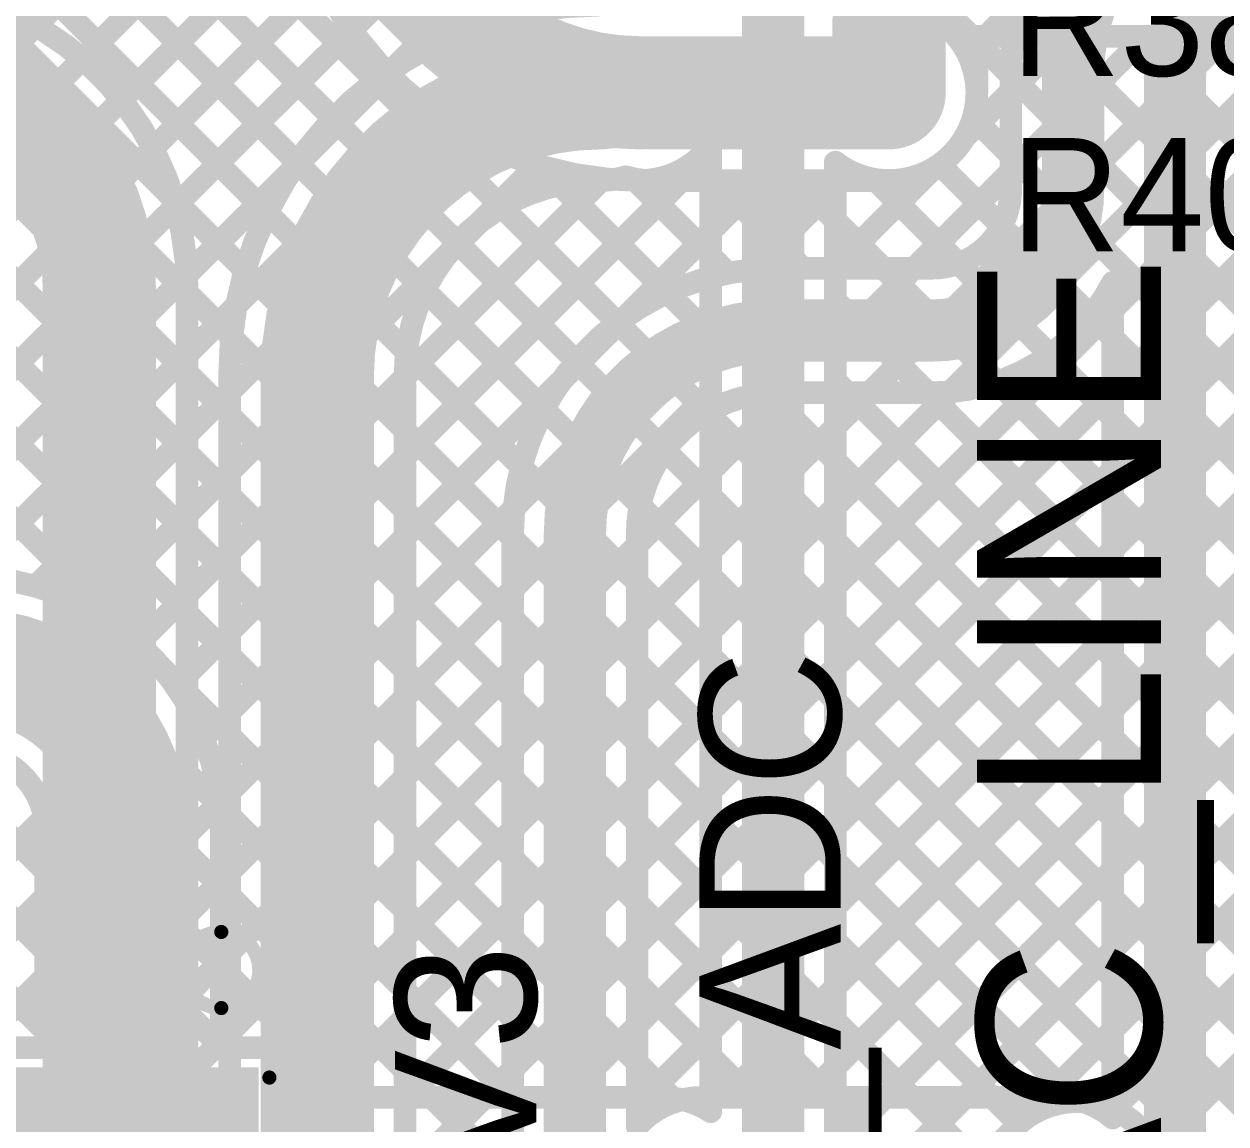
# Model space of a CAD drawing. Header units: millimetres. Extents: x 3.06 to 5.82, y 1.29 to 3.84.
# Drawn here: x 3.7074 to 4.132, y 2.4466 to 2.8353 of the extents above; entities that cross this region are included whole.
import ezdxf

# ---------------------------------------------------------------- set-up
doc = ezdxf.new("R2010")
doc.units = ezdxf.units.MM
doc.header["$MEASUREMENT"] = 0
for name, color, linetype in [('BottomLayer', 5, 'Continuous'), ('BottomSolder', 6, 'Continuous'), ('MultiLayer', 9, 'Continuous'), ('TopLayer', 1, 'Continuous'), ('TopOverlay', 2, 'Continuous'), ('TopPaste', 8, 'Continuous'), ('TopSolder', 216, 'Continuous'), ('ViaHoleLayer', 16, 'Continuous')]:
    doc.layers.add(name, color=color, linetype=linetype)

# ---------------------------------------------------------------- blocks, each defined once
blk = doc.blocks.new('SMD_H______1')
at = {"layer": 'TopLayer'}
blk.add_solid([(0.33541, -0.04921), (0.44959, -0.04921), (0.33541, 0.04921), (0.44959, 0.04921)], dxfattribs=at)
at = {"layer": 'TopOverlay'}
for points, const_width in [([(0.50145, -0.04, 1), (0.47455, -0.04, 1)], 0.005), ([(0.4733, -0.04, 1), (0.4758, -0.04, 1)], 0.0025), ([(0.5002, -0.04, 1), (0.5027, -0.04, 1)], 0.0025), ([(0.44875, -0.057, 1), (0.45125, -0.057, 1)], 0.0025)]:
    blk.add_lwpolyline(points, format="xyb", close=True, dxfattribs=dict(at, const_width=const_width))
at = {"layer": 'TopOverlay', "const_width": 0.005}
blk.add_lwpolyline([(0.329, -0.057), (0.45, -0.057)], dxfattribs=at)
at = {"layer": 'TopPaste'}
blk.add_solid([(0.33541, -0.04921), (0.44959, -0.04921), (0.33541, 0.04921), (0.44959, 0.04921)], dxfattribs=at)
at = {"layer": 'TopSolder'}
blk.add_solid([(0.33141, -0.05321), (0.45359, -0.05321), (0.33141, 0.05321), (0.45359, 0.05321)], dxfattribs=at)

msp = doc.modelspace()

# ---------------------------------------------------------------- linework, layer by layer
at = {"layer": 'BottomLayer'}
for points, const_width in [([(3.14309, 3.532), (3.8488, 2.82629)], 0.008), ([(3.17137, 3.532), (3.86847, 2.8349)], 0.008), ([(3.34108, 3.532), (4.056, 2.81708)], 0.008), ([(3.133, 3.51381), (3.83161, 2.8152)], 0.008), ([(3.133, 3.48552), (3.81665, 2.80188)], 0.008), ([(3.133, 3.45724), (3.80386, 2.78638)], 0.008), ([(3.133, 3.42895), (3.79335, 2.76861)], 0.008), ([(3.74189, 2.80851), (4.21973, 3.28635)], 0.008), ([(4.02673, 2.83879), (4.473, 3.28506)], 0.008), ([(3.71152, 2.83471), (4.15881, 3.282)], 0.008), ([(3.72805, 2.82296), (4.1871, 3.282)], 0.008), ([(3.753, 2.79134), (4.23887, 3.27721)], 0.008), ([(3.76101, 2.77106), (4.2525, 3.26255)], 0.008), ([(3.83802, 2.81979), (4.26854, 3.2503)], 0.008), ([(4.04085, 2.82462), (4.0595, 2.84328)], 0.008), ([(3.929, 2.811), (4.013, 2.811)], 0.04), ([(4.078, 2.777), (4.078, 2.818)], 0.022), ([(4.114, 1.5199), (4.114, 2.817)], 0.022), ([(3.905, 2.811), (3.911, 2.811)], 0.022), ([(3.911, 2.811), (3.929, 2.811)], 0.022), ([(4.056, 2.777), (4.056, 2.818)], 0.008), ([(4.03962, 2.79511), (4.056, 2.81149)], 0.008), ([(4.0427, 2.8021), (4.056, 2.7888)], 0.008), ([(4.03085, 2.78566), (4.0527, 2.76381)], 0.008), ([(3.7649, 2.74667), (3.80221, 2.78398)], 0.008), ([(3.99351, 2.749), (4.02889, 2.78438)], 0.008), ([(4.02179, 2.749), (4.056, 2.78321)], 0.008), ([(3.842, 2.71063), (3.91137, 2.78)], 0.008), ([(3.842, 2.68235), (3.93965, 2.78)], 0.008), ([(3.89661, 2.77848), (3.9347, 2.74039)], 0.008), ([(3.91959, 2.73165), (3.96794, 2.78)], 0.008), ([(3.92273, 2.78064), (3.9561, 2.74728)], 0.008), ([(3.929, 2.78), (4.013, 2.78)], 0.008), ([(3.95166, 2.78), (3.98266, 2.749)], 0.008), ([(3.96477, 2.74855), (3.99622, 2.78)], 0.008), ([(3.97994, 2.78), (4.01094, 2.749)], 0.008), ([(4.00823, 2.78), (4.03755, 2.75068)], 0.008), ([(3.76035, 2.77332), (3.78541, 2.74826)], 0.008), ([(3.87622, 2.77059), (3.91703, 2.72977)], 0.008), ([(3.85685, 2.75376), (3.86824, 2.76515)], 0.008), ([(3.734, 2.294), (3.734, 2.74215)], 0.04), ([(3.8605, 2.75802), (3.9025, 2.71602)], 0.008), ([(3.974, 2.749), (4.028, 2.749)], 0.008), ([(4.092, 2.44869), (4.092, 2.74402)], 0.008), ([(3.765, 2.294), (3.765, 2.74215)], 0.008), ([(3.765, 2.74038), (3.78072, 2.72467)], 0.008), ([(3.84899, 2.74125), (3.89104, 2.6992)], 0.008), ([(3.765, 2.71848), (3.78238, 2.73586)], 0.008), ([(3.924, 2.56636), (4.092, 2.73436)], 0.008), ([(3.974, 2.727), (4.028, 2.727)], 0.022), ([(4.08434, 2.73217), (4.092, 2.72451)], 0.008), ([(3.811, 1.80125), (3.811, 2.711)], 0.04), ([(3.84252, 2.71944), (3.88308, 2.67887)], 0.008), ([(4.06983, 2.7184), (4.092, 2.69623)], 0.008), ([(3.765, 2.7121), (3.78, 2.6971)], 0.008), ([(3.78, 1.80125), (3.78, 2.711)], 0.008), ([(3.842, 1.80125), (3.842, 2.711)], 0.008), ([(3.842, 2.65406), (3.89735, 2.70941)], 0.008), ([(3.765, 2.6902), (3.78, 2.7052)], 0.008), ([(3.924, 2.53807), (4.092, 2.70607)], 0.008), ([(3.924, 2.59464), (4.03467, 2.70531)], 0.008), ([(3.924, 2.62292), (4.00608, 2.705)], 0.008), ([(3.924, 2.65121), (3.97779, 2.705)], 0.008), ([(3.974, 2.705), (4.028, 2.705)], 0.008), ([(3.99837, 2.705), (4.092, 2.61137)], 0.008), ([(4.02666, 2.705), (4.092, 2.63966)], 0.008), ([(4.05113, 2.70882), (4.092, 2.66794)], 0.008), ([(3.97023, 2.70486), (4.092, 2.58309)], 0.008), ([(3.94869, 2.69812), (4.092, 2.55481)], 0.008), ([(3.842, 2.69167), (3.88, 2.65367)], 0.008), ([(3.765, 2.68382), (3.78, 2.66882)], 0.008), ([(3.9338, 2.68473), (4.092, 2.52652)], 0.008), ([(3.765, 2.66191), (3.78, 2.67691)], 0.008), ([(3.924, 2.50979), (4.092, 2.67779)], 0.008), ([(3.842, 2.62578), (3.88045, 2.66423)], 0.008), ([(3.842, 2.66338), (3.88, 2.62538)], 0.008), ([(3.92505, 2.66519), (4.092, 2.49824)], 0.008), ([(3.902, 1.672), (3.902, 2.655)], 0.022), ([(3.765, 2.65553), (3.78, 2.64053)], 0.008), ([(3.88, 1.708), (3.88, 2.655)], 0.008), ([(3.924, 2.44578), (3.924, 2.655)], 0.008), ([(3.765, 2.63363), (3.78, 2.64863)], 0.008), ([(3.924, 2.4815), (4.092, 2.6495)], 0.008), ([(3.924, 2.63795), (4.092, 2.46995)], 0.008), ([(3.842, 2.59749), (3.88, 2.63549)], 0.008), ([(3.842, 2.6351), (3.88, 2.5971)], 0.008), ([(3.765, 2.62725), (3.78, 2.61225)], 0.008), ([(3.765, 2.60535), (3.78, 2.62035)], 0.008), ([(3.924, 2.45322), (4.092, 2.62122)], 0.008), ([(3.924, 2.60967), (4.07832, 2.45535)], 0.008), ([(3.842, 2.56921), (3.88, 2.60721)], 0.008), ([(3.842, 2.60682), (3.88, 2.56882)], 0.008), ([(3.765, 2.59896), (3.78, 2.58396)], 0.008), ([(3.765, 2.57706), (3.78, 2.59206)], 0.008), ([(3.95507, 2.456), (4.092, 2.59293)], 0.008), ([(3.842, 2.54092), (3.88, 2.57892)], 0.008), ([(3.842, 2.57853), (3.88, 2.54053)], 0.008), ([(3.924, 2.58138), (4.04938, 2.456)], 0.008), ([(3.765, 2.57068), (3.78, 2.55568)], 0.008), ([(3.765, 2.54878), (3.78, 2.56378)], 0.008), ([(3.98335, 2.456), (4.092, 2.56465)], 0.008), ([(3.924, 2.5531), (4.0211, 2.456)], 0.008), ([(3.842, 2.51264), (3.88, 2.55064)], 0.008), ([(3.842, 2.55025), (3.88, 2.51225)], 0.008), ([(3.765, 2.54239), (3.78, 2.52739)], 0.008), ([(3.765, 2.52049), (3.78, 2.53549)], 0.008), ([(4.01163, 2.456), (4.092, 2.53637)], 0.008), ([(3.842, 2.48436), (3.88, 2.52236)], 0.008), ([(3.924, 2.52482), (3.99282, 2.456)], 0.008), ([(3.842, 2.52196), (3.88, 2.48396)], 0.008), ([(3.765, 2.51411), (3.78, 2.49911)], 0.008), ([(3.765, 2.49221), (3.78, 2.50721)], 0.008), ([(4.03992, 2.456), (4.092, 2.50808)], 0.008), ([(3.842, 2.45607), (3.88, 2.49407)], 0.008), ([(3.842, 2.49368), (3.88, 2.45568)], 0.008), ([(3.924, 2.49653), (3.96453, 2.456)], 0.008), ([(3.765, 2.48583), (3.78, 2.47083)], 0.008), ([(3.765, 2.46392), (3.78, 2.47892)], 0.008), ([(4.0682, 2.456), (4.092, 2.4798)], 0.008), ([(3.924, 2.46825), (3.93768, 2.45457)], 0.008), ([(3.842, 2.42779), (3.88, 2.46579)], 0.008), ([(3.842, 2.46539), (3.88, 2.42739)], 0.008), ([(3.765, 2.45754), (3.78, 2.44254)], 0.008), ([(3.947, 2.456), (4.072, 2.456)], 0.008), ([(3.765, 2.43564), (3.78, 2.45064)], 0.008)]:
    msp.add_lwpolyline(points, dxfattribs=dict(at, const_width=const_width))
for points, const_width in [([(4.056, 2.818, -0.414214), (4.149, 2.911)], 0.008), ([(4.078, 2.818, -0.414214), (4.149, 2.889)], 0.022), ([(4.114, 2.817, -0.414214), (4.14857, 2.85157)], 0.022), ([(3.65815, 2.849, -0.414214), (3.765, 2.74215)], 0.008), ([(3.78, 2.711, -0.414214), (3.911, 2.842)], 0.008), ([(4.013, 2.842, -0.414214), (4.044, 2.811)], 0.008), ([(3.65815, 2.818, -0.414214), (3.734, 2.74215)], 0.04), ([(3.811, 2.711, -0.414214), (3.911, 2.811)], 0.04), ([(4.044, 2.811, -0.414214), (4.013, 2.78)], 0.008), ([(4.078, 2.777, -0.414214), (4.028, 2.727)], 0.022), ([(3.842, 2.711, -0.414214), (3.911, 2.78)], 0.008), ([(3.92, 2.78134, -0.073774), (3.911, 2.78)], 0.008), ([(3.929, 2.78, -0.073774), (3.92, 2.78134)], 0.008), ([(4.056, 2.777, -0.414214), (4.028, 2.749)], 0.008), ([(3.88, 2.655, -0.414214), (3.974, 2.749)], 0.008), ([(4.092, 2.74402, -0.280776), (4.028, 2.705)], 0.008), ([(3.902, 2.655, -0.414214), (3.974, 2.727)], 0.022), ([(3.924, 2.655, -0.414214), (3.974, 2.705)], 0.008), ([(3.924, 2.44578, -0.212085), (3.947, 2.456)], 0.008), ([(4.072, 2.456, -0.177127), (4.092, 2.44869)], 0.008)]:
    msp.add_lwpolyline(points, format="xyb", dxfattribs=dict(at, const_width=const_width))
for points, const_width in [([(4.02473, 2.83879, 1), (4.02873, 2.83879, 1)], 0.004), ([(3.70952, 2.83471, 1), (3.71352, 2.83471, 1)], 0.004), ([(3.86647, 2.8349, 1), (3.87047, 2.8349, 1)], 0.004), ([(3.8468, 2.82629, 1), (3.8508, 2.82629, 1)], 0.004), ([(3.901, 2.811, 1), (3.921, 2.811, 1)], 0.02), ([(3.919, 2.811, 1), (3.939, 2.811, 1)], 0.02), ([(4.003, 2.811, 1), (4.023, 2.811, 1)], 0.02), ([(4.03885, 2.82462, 1), (4.04285, 2.82462, 1)], 0.004), ([(4.0725, 2.818, 1), (4.0835, 2.818, 1)], 0.011), ([(4.0725, 2.818, 1), (4.0835, 2.818, 1)], 0.011), ([(4.1085, 2.817, 1), (4.1195, 2.817, 1)], 0.011), ([(4.1085, 2.817, 1), (4.1195, 2.817, 1)], 0.011), ([(3.72605, 2.82296, 1), (3.73005, 2.82296, 1)], 0.004), ([(3.83602, 2.81979, 1), (3.84002, 2.81979, 1)], 0.004), ([(3.8995, 2.811, 1), (3.9105, 2.811, 1)], 0.011), ([(3.9055, 2.811, 1), (3.9165, 2.811, 1)], 0.011), ([(3.9055, 2.811, 1), (3.9165, 2.811, 1)], 0.011), ([(3.92309, 2.811, 1), (3.93491, 2.811, 1)], 0.01181), ([(3.9235, 2.811, 1), (3.9345, 2.811, 1)], 0.011), ([(4.00709, 2.811, 1), (4.01891, 2.811, 1)], 0.01181), ([(4.054, 2.818, 1), (4.058, 2.818, 1)], 0.004), ([(4.054, 2.818, 1), (4.058, 2.818, 1)], 0.004), ([(4.054, 2.81708, 1), (4.058, 2.81708, 1)], 0.004), ([(3.82961, 2.8152, 1), (3.83361, 2.8152, 1)], 0.004), ([(4.054, 2.81149, 1), (4.058, 2.81149, 1)], 0.004), ([(3.73989, 2.80851, 1), (3.74389, 2.80851, 1)], 0.004), ([(4.042, 2.811, 1), (4.046, 2.811, 1)], 0.004), ([(4.042, 2.811, 1), (4.046, 2.811, 1)], 0.004), ([(3.81465, 2.80188, 1), (3.81865, 2.80188, 1)], 0.004), ([(4.0407, 2.8021, 1), (4.0447, 2.8021, 1)], 0.004), ([(4.03762, 2.79511, 1), (4.04162, 2.79511, 1)], 0.004), ([(3.751, 2.79134, 1), (3.755, 2.79134, 1)], 0.004), ([(3.80186, 2.78638, 1), (3.80586, 2.78638, 1)], 0.004), ([(4.02885, 2.78566, 1), (4.03285, 2.78566, 1)], 0.004), ([(4.054, 2.7888, 1), (4.058, 2.7888, 1)], 0.004), ([(3.80021, 2.78398, 1), (3.80421, 2.78398, 1)], 0.004), ([(4.02689, 2.78438, 1), (4.03089, 2.78438, 1)], 0.004), ([(4.054, 2.78321, 1), (4.058, 2.78321, 1)], 0.004), ([(4.0725, 2.777, 1), (4.0835, 2.777, 1)], 0.011), ([(4.0725, 2.777, 1), (4.0835, 2.777, 1)], 0.011), ([(3.89461, 2.77848, 1), (3.89861, 2.77848, 1)], 0.004), ([(3.909, 2.78, 1), (3.913, 2.78, 1)], 0.004), ([(3.909, 2.78, 1), (3.913, 2.78, 1)], 0.004), ([(3.90937, 2.78, 1), (3.91337, 2.78, 1)], 0.004), ([(3.918, 2.78134, 1), (3.922, 2.78134, 1)], 0.004), ([(3.918, 2.78134, 1), (3.922, 2.78134, 1)], 0.004), ([(3.92073, 2.78064, 1), (3.92473, 2.78064, 1)], 0.004), ([(3.927, 2.78, 1), (3.931, 2.78, 1)], 0.004), ([(3.927, 2.78, 1), (3.931, 2.78, 1)], 0.004), ([(3.93765, 2.78, 1), (3.94165, 2.78, 1)], 0.004), ([(3.94966, 2.78, 1), (3.95366, 2.78, 1)], 0.004), ([(3.96594, 2.78, 1), (3.96994, 2.78, 1)], 0.004), ([(3.97794, 2.78, 1), (3.98194, 2.78, 1)], 0.004), ([(3.99422, 2.78, 1), (3.99822, 2.78, 1)], 0.004), ([(4.00623, 2.78, 1), (4.01023, 2.78, 1)], 0.004), ([(4.011, 2.78, 1), (4.015, 2.78, 1)], 0.004), ([(4.011, 2.78, 1), (4.015, 2.78, 1)], 0.004), ([(3.75835, 2.77332, 1), (3.76235, 2.77332, 1)], 0.004), ([(4.054, 2.777, 1), (4.058, 2.777, 1)], 0.004), ([(4.054, 2.777, 1), (4.058, 2.777, 1)], 0.004), ([(3.75901, 2.77106, 1), (3.76301, 2.77106, 1)], 0.004), ([(3.87422, 2.77059, 1), (3.87822, 2.77059, 1)], 0.004), ([(3.79135, 2.76861, 1), (3.79535, 2.76861, 1)], 0.004), ([(3.86624, 2.76515, 1), (3.87024, 2.76515, 1)], 0.004), ([(4.0507, 2.76381, 1), (4.0547, 2.76381, 1)], 0.004), ([(3.724, 2.74215, 1), (3.744, 2.74215, 1)], 0.02), ([(3.724, 2.74215, 1), (3.744, 2.74215, 1)], 0.02), ([(3.8585, 2.75802, 1), (3.8625, 2.75802, 1)], 0.004), ([(3.85485, 2.75376, 1), (3.85885, 2.75376, 1)], 0.004), ([(3.78341, 2.74826, 1), (3.78741, 2.74826, 1)], 0.004), ([(3.96277, 2.74855, 1), (3.96677, 2.74855, 1)], 0.004), ([(3.972, 2.749, 1), (3.976, 2.749, 1)], 0.004), ([(3.972, 2.749, 1), (3.976, 2.749, 1)], 0.004), ([(3.98066, 2.749, 1), (3.98466, 2.749, 1)], 0.004), ([(3.99151, 2.749, 1), (3.99551, 2.749, 1)], 0.004), ([(4.00894, 2.749, 1), (4.01294, 2.749, 1)], 0.004), ([(4.01979, 2.749, 1), (4.02379, 2.749, 1)], 0.004), ([(4.026, 2.749, 1), (4.03, 2.749, 1)], 0.004), ([(4.026, 2.749, 1), (4.03, 2.749, 1)], 0.004), ([(4.03555, 2.75068, 1), (4.03955, 2.75068, 1)], 0.004), ([(3.7629, 2.74667, 1), (3.7669, 2.74667, 1)], 0.004), ([(3.9541, 2.74728, 1), (3.9581, 2.74728, 1)], 0.004), ([(4.09, 2.74402, 1), (4.094, 2.74402, 1)], 0.004), ([(4.09, 2.74402, 1), (4.094, 2.74402, 1)], 0.004), ([(3.763, 2.74215, 1), (3.767, 2.74215, 1)], 0.004), ([(3.763, 2.74215, 1), (3.767, 2.74215, 1)], 0.004), ([(3.763, 2.74038, 1), (3.767, 2.74038, 1)], 0.004), ([(3.84699, 2.74125, 1), (3.85099, 2.74125, 1)], 0.004), ([(3.9327, 2.74039, 1), (3.9367, 2.74039, 1)], 0.004), ([(3.78038, 2.73586, 1), (3.78438, 2.73586, 1)], 0.004), ([(3.91759, 2.73165, 1), (3.92159, 2.73165, 1)], 0.004), ([(3.9685, 2.727, 1), (3.9795, 2.727, 1)], 0.011), ([(3.9685, 2.727, 1), (3.9795, 2.727, 1)], 0.011), ([(4.0225, 2.727, 1), (4.0335, 2.727, 1)], 0.011), ([(4.0225, 2.727, 1), (4.0335, 2.727, 1)], 0.011), ([(4.08234, 2.73217, 1), (4.08634, 2.73217, 1)], 0.004), ([(4.09, 2.73436, 1), (4.094, 2.73436, 1)], 0.004), ([(3.801, 2.711, 1), (3.821, 2.711, 1)], 0.02), ([(3.801, 2.711, 1), (3.821, 2.711, 1)], 0.02), ([(3.91503, 2.72977, 1), (3.91903, 2.72977, 1)], 0.004), ([(3.77872, 2.72467, 1), (3.78272, 2.72467, 1)], 0.004), ([(4.09, 2.72451, 1), (4.094, 2.72451, 1)], 0.004), ([(3.763, 2.71848, 1), (3.767, 2.71848, 1)], 0.004), ([(3.84052, 2.71944, 1), (3.84452, 2.71944, 1)], 0.004), ([(4.06783, 2.7184, 1), (4.07183, 2.7184, 1)], 0.004), ([(3.9005, 2.71602, 1), (3.9045, 2.71602, 1)], 0.004), ([(3.763, 2.7121, 1), (3.767, 2.7121, 1)], 0.004), ([(3.778, 2.711, 1), (3.782, 2.711, 1)], 0.004), ([(3.778, 2.711, 1), (3.782, 2.711, 1)], 0.004), ([(3.84, 2.711, 1), (3.844, 2.711, 1)], 0.004), ([(3.84, 2.711, 1), (3.844, 2.711, 1)], 0.004), ([(3.84, 2.71063, 1), (3.844, 2.71063, 1)], 0.004), ([(3.89535, 2.70941, 1), (3.89935, 2.70941, 1)], 0.004), ([(3.778, 2.7052, 1), (3.782, 2.7052, 1)], 0.004), ([(3.972, 2.705, 1), (3.976, 2.705, 1)], 0.004), ([(3.972, 2.705, 1), (3.976, 2.705, 1)], 0.004), ([(3.97579, 2.705, 1), (3.97979, 2.705, 1)], 0.004), ([(3.99637, 2.705, 1), (4.00037, 2.705, 1)], 0.004), ([(4.00408, 2.705, 1), (4.00808, 2.705, 1)], 0.004), ([(4.02466, 2.705, 1), (4.02866, 2.705, 1)], 0.004), ([(4.026, 2.705, 1), (4.03, 2.705, 1)], 0.004), ([(4.026, 2.705, 1), (4.03, 2.705, 1)], 0.004), ([(4.03267, 2.70531, 1), (4.03667, 2.70531, 1)], 0.004), ([(4.04913, 2.70882, 1), (4.05313, 2.70882, 1)], 0.004), ([(4.09, 2.70607, 1), (4.094, 2.70607, 1)], 0.004), ([(3.96823, 2.70486, 1), (3.97223, 2.70486, 1)], 0.004), ([(3.778, 2.6971, 1), (3.782, 2.6971, 1)], 0.004), ([(3.88904, 2.6992, 1), (3.89304, 2.6992, 1)], 0.004), ([(3.94669, 2.69812, 1), (3.95069, 2.69812, 1)], 0.004), ([(4.09, 2.69623, 1), (4.094, 2.69623, 1)], 0.004), ([(3.763, 2.6902, 1), (3.767, 2.6902, 1)], 0.004), ([(3.84, 2.69167, 1), (3.844, 2.69167, 1)], 0.004), ([(3.763, 2.68382, 1), (3.767, 2.68382, 1)], 0.004), ([(3.9318, 2.68473, 1), (3.9358, 2.68473, 1)], 0.004), ([(3.84, 2.68235, 1), (3.844, 2.68235, 1)], 0.004), ([(3.778, 2.67691, 1), (3.782, 2.67691, 1)], 0.004), ([(3.88108, 2.67887, 1), (3.88508, 2.67887, 1)], 0.004), ([(4.09, 2.67779, 1), (4.094, 2.67779, 1)], 0.004), ([(3.778, 2.66882, 1), (3.782, 2.66882, 1)], 0.004), ([(4.09, 2.66794, 1), (4.094, 2.66794, 1)], 0.004), ([(3.84, 2.66338, 1), (3.844, 2.66338, 1)], 0.004), ([(3.87845, 2.66423, 1), (3.88245, 2.66423, 1)], 0.004), ([(3.92305, 2.66519, 1), (3.92705, 2.66519, 1)], 0.004), ([(3.763, 2.66191, 1), (3.767, 2.66191, 1)], 0.004), ([(3.8965, 2.655, 1), (3.9075, 2.655, 1)], 0.011), ([(3.8965, 2.655, 1), (3.9075, 2.655, 1)], 0.011), ([(3.763, 2.65553, 1), (3.767, 2.65553, 1)], 0.004), ([(3.84, 2.65406, 1), (3.844, 2.65406, 1)], 0.004), ([(3.878, 2.655, 1), (3.882, 2.655, 1)], 0.004), ([(3.878, 2.655, 1), (3.882, 2.655, 1)], 0.004), ([(3.922, 2.655, 1), (3.926, 2.655, 1)], 0.004), ([(3.922, 2.655, 1), (3.926, 2.655, 1)], 0.004), ([(3.878, 2.65367, 1), (3.882, 2.65367, 1)], 0.004), ([(3.922, 2.65121, 1), (3.926, 2.65121, 1)], 0.004), ([(3.778, 2.64863, 1), (3.782, 2.64863, 1)], 0.004), ([(4.09, 2.6495, 1), (4.094, 2.6495, 1)], 0.004), ([(3.778, 2.64053, 1), (3.782, 2.64053, 1)], 0.004), ([(3.922, 2.63795, 1), (3.926, 2.63795, 1)], 0.004), ([(4.09, 2.63966, 1), (4.094, 2.63966, 1)], 0.004), ([(3.763, 2.63363, 1), (3.767, 2.63363, 1)], 0.004), ([(3.84, 2.6351, 1), (3.844, 2.6351, 1)], 0.004), ([(3.878, 2.63549, 1), (3.882, 2.63549, 1)], 0.004), ([(3.763, 2.62725, 1), (3.767, 2.62725, 1)], 0.004), ([(3.84, 2.62578, 1), (3.844, 2.62578, 1)], 0.004), ([(3.878, 2.62538, 1), (3.882, 2.62538, 1)], 0.004), ([(3.778, 2.62035, 1), (3.782, 2.62035, 1)], 0.004), ([(3.922, 2.62292, 1), (3.926, 2.62292, 1)], 0.004), ([(4.09, 2.62122, 1), (4.094, 2.62122, 1)], 0.004), ([(3.778, 2.61225, 1), (3.782, 2.61225, 1)], 0.004), ([(3.922, 2.60967, 1), (3.926, 2.60967, 1)], 0.004), ([(4.09, 2.61137, 1), (4.094, 2.61137, 1)], 0.004), ([(3.763, 2.60535, 1), (3.767, 2.60535, 1)], 0.004), ([(3.84, 2.60682, 1), (3.844, 2.60682, 1)], 0.004), ([(3.878, 2.60721, 1), (3.882, 2.60721, 1)], 0.004), ([(3.763, 2.59896, 1), (3.767, 2.59896, 1)], 0.004), ([(3.84, 2.59749, 1), (3.844, 2.59749, 1)], 0.004), ([(3.878, 2.5971, 1), (3.882, 2.5971, 1)], 0.004), ([(3.922, 2.59464, 1), (3.926, 2.59464, 1)], 0.004), ([(3.778, 2.59206, 1), (3.782, 2.59206, 1)], 0.004), ([(4.09, 2.59293, 1), (4.094, 2.59293, 1)], 0.004), ([(3.778, 2.58396, 1), (3.782, 2.58396, 1)], 0.004), ([(4.09, 2.58309, 1), (4.094, 2.58309, 1)], 0.004), ([(3.84, 2.57853, 1), (3.844, 2.57853, 1)], 0.004), ([(3.878, 2.57892, 1), (3.882, 2.57892, 1)], 0.004), ([(3.922, 2.58138, 1), (3.926, 2.58138, 1)], 0.004), ([(3.763, 2.57706, 1), (3.767, 2.57706, 1)], 0.004), ([(3.763, 2.57068, 1), (3.767, 2.57068, 1)], 0.004), ([(3.84, 2.56921, 1), (3.844, 2.56921, 1)], 0.004), ([(3.878, 2.56882, 1), (3.882, 2.56882, 1)], 0.004), ([(3.922, 2.56636, 1), (3.926, 2.56636, 1)], 0.004), ([(3.778, 2.56378, 1), (3.782, 2.56378, 1)], 0.004), ([(4.09, 2.56465, 1), (4.094, 2.56465, 1)], 0.004), ([(3.778, 2.55568, 1), (3.782, 2.55568, 1)], 0.004), ([(3.922, 2.5531, 1), (3.926, 2.5531, 1)], 0.004), ([(4.09, 2.55481, 1), (4.094, 2.55481, 1)], 0.004), ([(3.763, 2.54878, 1), (3.767, 2.54878, 1)], 0.004), ([(3.84, 2.55025, 1), (3.844, 2.55025, 1)], 0.004), ([(3.878, 2.55064, 1), (3.882, 2.55064, 1)], 0.004), ([(3.763, 2.54239, 1), (3.767, 2.54239, 1)], 0.004), ([(3.84, 2.54092, 1), (3.844, 2.54092, 1)], 0.004), ([(3.878, 2.54053, 1), (3.882, 2.54053, 1)], 0.004), ([(3.778, 2.53549, 1), (3.782, 2.53549, 1)], 0.004), ([(3.922, 2.53807, 1), (3.926, 2.53807, 1)], 0.004), ([(4.09, 2.53637, 1), (4.094, 2.53637, 1)], 0.004), ([(3.778, 2.52739, 1), (3.782, 2.52739, 1)], 0.004), ([(3.878, 2.52236, 1), (3.882, 2.52236, 1)], 0.004), ([(3.922, 2.52482, 1), (3.926, 2.52482, 1)], 0.004), ([(4.09, 2.52652, 1), (4.094, 2.52652, 1)], 0.004), ([(3.763, 2.52049, 1), (3.767, 2.52049, 1)], 0.004), ([(3.84, 2.52196, 1), (3.844, 2.52196, 1)], 0.004), ([(3.763, 2.51411, 1), (3.767, 2.51411, 1)], 0.004), ([(3.84, 2.51264, 1), (3.844, 2.51264, 1)], 0.004), ([(3.878, 2.51225, 1), (3.882, 2.51225, 1)], 0.004), ([(3.922, 2.50979, 1), (3.926, 2.50979, 1)], 0.004), ([(3.778, 2.50721, 1), (3.782, 2.50721, 1)], 0.004), ([(4.09, 2.50808, 1), (4.094, 2.50808, 1)], 0.004), ([(3.778, 2.49911, 1), (3.782, 2.49911, 1)], 0.004), ([(4.09, 2.49824, 1), (4.094, 2.49824, 1)], 0.004), ([(3.84, 2.49368, 1), (3.844, 2.49368, 1)], 0.004), ([(3.878, 2.49407, 1), (3.882, 2.49407, 1)], 0.004), ([(3.922, 2.49653, 1), (3.926, 2.49653, 1)], 0.004), ([(3.763, 2.49221, 1), (3.767, 2.49221, 1)], 0.004), ([(3.763, 2.48583, 1), (3.767, 2.48583, 1)], 0.004), ([(3.84, 2.48436, 1), (3.844, 2.48436, 1)], 0.004), ([(3.878, 2.48396, 1), (3.882, 2.48396, 1)], 0.004), ([(3.922, 2.4815, 1), (3.926, 2.4815, 1)], 0.004), ([(3.778, 2.47892, 1), (3.782, 2.47892, 1)], 0.004), ([(4.09, 2.4798, 1), (4.094, 2.4798, 1)], 0.004), ([(3.778, 2.47083, 1), (3.782, 2.47083, 1)], 0.004), ([(3.922, 2.46825, 1), (3.926, 2.46825, 1)], 0.004), ([(4.09, 2.46995, 1), (4.094, 2.46995, 1)], 0.004), ([(3.763, 2.46392, 1), (3.767, 2.46392, 1)], 0.004), ([(3.84, 2.46539, 1), (3.844, 2.46539, 1)], 0.004), ([(3.878, 2.46579, 1), (3.882, 2.46579, 1)], 0.004), ([(3.763, 2.45754, 1), (3.767, 2.45754, 1)], 0.004), ([(3.84, 2.45607, 1), (3.844, 2.45607, 1)], 0.004), ([(3.878, 2.45568, 1), (3.882, 2.45568, 1)], 0.004), ([(3.93568, 2.45457, 1), (3.93968, 2.45457, 1)], 0.004), ([(3.945, 2.456, 1), (3.949, 2.456, 1)], 0.004), ([(3.945, 2.456, 1), (3.949, 2.456, 1)], 0.004), ([(3.95307, 2.456, 1), (3.95707, 2.456, 1)], 0.004), ([(3.96253, 2.456, 1), (3.96653, 2.456, 1)], 0.004), ([(3.98135, 2.456, 1), (3.98535, 2.456, 1)], 0.004), ([(3.99082, 2.456, 1), (3.99482, 2.456, 1)], 0.004), ([(4.00963, 2.456, 1), (4.01363, 2.456, 1)], 0.004), ([(4.0191, 2.456, 1), (4.0231, 2.456, 1)], 0.004), ([(4.03792, 2.456, 1), (4.04192, 2.456, 1)], 0.004), ([(4.04738, 2.456, 1), (4.05138, 2.456, 1)], 0.004), ([(4.0662, 2.456, 1), (4.0702, 2.456, 1)], 0.004), ([(4.07, 2.456, 1), (4.074, 2.456, 1)], 0.004), ([(4.07, 2.456, 1), (4.074, 2.456, 1)], 0.004), ([(4.07632, 2.45535, 1), (4.08032, 2.45535, 1)], 0.004), ([(3.778, 2.45064, 1), (3.782, 2.45064, 1)], 0.004), ([(3.922, 2.45322, 1), (3.926, 2.45322, 1)], 0.004), ([(4.09, 2.44869, 1), (4.094, 2.44869, 1)], 0.004), ([(4.09, 2.44869, 1), (4.094, 2.44869, 1)], 0.004), ([(3.922, 2.44578, 1), (3.926, 2.44578, 1)], 0.004), ([(3.922, 2.44578, 1), (3.926, 2.44578, 1)], 0.004)]:
    msp.add_lwpolyline(points, format="xyb", close=True, dxfattribs=dict(at, const_width=const_width))
at = {"layer": 'BottomSolder', "const_width": 0.01581}
for points in [[(3.92109, 2.811, 1), (3.93691, 2.811, 1)], [(4.00509, 2.811, 1), (4.02091, 2.811, 1)]]:
    msp.add_lwpolyline(points, format="xyb", close=True, dxfattribs=at)
at = {"layer": 'MultiLayer', "const_width": 0.01181}
for points in [[(3.92309, 2.811, 1), (3.93491, 2.811, 1)], [(4.00709, 2.811, 1), (4.01891, 2.811, 1)]]:
    msp.add_lwpolyline(points, format="xyb", close=True, dxfattribs=at)
at = {"layer": 'TopLayer'}
for points, const_width in [([(3.67, 2.79319), (3.806, 2.92919)], 0.008), ([(3.69118, 2.92734), (3.95, 2.66852)], 0.008), ([(3.71781, 2.929), (3.95, 2.69681)], 0.008), ([(3.67704, 2.9132), (3.95, 2.64024)], 0.008), ([(3.972, 2.34875), (3.972, 2.907)], 0.022), ([(3.67, 2.7649), (3.80125, 2.89615)], 0.008), ([(3.67, 2.89195), (3.95, 2.61195)], 0.008), ([(3.67, 2.73662), (3.80524, 2.87186)], 0.008), ([(3.67, 2.86367), (3.95, 2.58367)], 0.008), ([(3.67, 2.70834), (3.81282, 2.85116)], 0.008), ([(4.013, 2.811), (4.013, 2.837)], 0.04), ([(3.67, 2.83538), (3.95, 2.55538)], 0.008), ([(3.67, 2.68005), (3.82318, 2.83323)], 0.008), ([(3.994, 2.69292), (4.13208, 2.831)], 0.008), ([(3.994, 2.66464), (4.16036, 2.831)], 0.008), ([(3.994, 2.72121), (4.10379, 2.831)], 0.008), ([(4.03962, 2.79511), (4.07551, 2.831)], 0.008), ([(4.044, 2.831), (4.171, 2.831)], 0.008), ([(4.044, 2.82778), (4.04722, 2.831)], 0.008), ([(4.044, 2.811), (4.044, 2.831)], 0.008), ([(4.044, 2.82908), (4.279, 2.59408)], 0.008), ([(4.07036, 2.831), (4.279, 2.62236)], 0.008), ([(4.09865, 2.831), (4.279, 2.65065)], 0.008), ([(4.12693, 2.831), (4.17243, 2.7855)], 0.008), ([(3.67, 2.65177), (3.83595, 2.81771)], 0.008), ([(3.994, 2.63636), (4.171, 2.81336)], 0.008), ([(3.67, 2.8071), (3.95, 2.5271)], 0.008), ([(3.68651, 2.64), (3.85101, 2.80449)], 0.008), ([(4.0427, 2.8021), (4.279, 2.5658)], 0.008), ([(3.71143, 2.63662), (3.86845, 2.79365)], 0.008), ([(3.76097, 2.60132), (3.95, 2.79035)], 0.008), ([(3.95, 2.45092), (3.95, 2.79267)], 0.008), ([(3.94464, 2.78702), (3.95, 2.78166)], 0.008), ([(3.994, 2.37275), (3.994, 2.78651)], 0.008), ([(3.994, 2.60807), (4.17227, 2.78634)], 0.008), ([(4.03085, 2.78566), (4.279, 2.53751)], 0.008), ([(3.73139, 2.6283), (3.88856, 2.78547)], 0.008), ([(3.89007, 2.78502), (3.95, 2.72509)], 0.008), ([(3.994, 2.74949), (4.02889, 2.78438)], 0.008), ([(3.994, 2.77778), (3.99938, 2.78315)], 0.008), ([(3.67, 2.77882), (3.95, 2.49882)], 0.008), ([(3.74778, 2.61641), (3.91205, 2.78068)], 0.008), ([(3.92336, 2.78001), (3.95, 2.75337)], 0.008), ([(4.00779, 2.78044), (4.279, 2.50923)], 0.008), ([(3.994, 2.76594), (4.279, 2.48094)], 0.008), ([(3.994, 2.57979), (4.1796, 2.76538)], 0.008), ([(3.77083, 2.58289), (3.95, 2.76206)], 0.008), ([(3.67, 2.75053), (3.95, 2.47053)], 0.008), ([(3.994, 2.5515), (4.19144, 2.74894)], 0.008), ([(3.994, 2.73766), (4.279, 2.45266)], 0.008), ([(3.994, 2.52322), (4.20718, 2.7364)], 0.008), ([(3.77648, 2.56026), (3.95, 2.73378)], 0.008), ([(3.994, 2.49493), (4.22723, 2.72817)], 0.008), ([(3.67, 2.72225), (3.93644, 2.45581)], 0.008), ([(3.994, 2.46665), (4.25251, 2.72516)], 0.008), ([(3.994, 2.43837), (4.27032, 2.71469)], 0.008), ([(3.994, 2.70937), (4.279, 2.42437)], 0.008), ([(3.77708, 2.53257), (3.95, 2.70549)], 0.008), ([(3.67, 2.69396), (3.74582, 2.61815)], 0.008), ([(3.994, 2.41008), (4.27887, 2.69495)], 0.008), ([(3.994, 2.68109), (4.279, 2.39609)], 0.008), ([(3.77708, 2.50428), (3.95, 2.67721)], 0.008), ([(4.05858, 2.44638), (4.279, 2.6668)], 0.008), ([(3.994, 2.65281), (4.20031, 2.4465)], 0.008), ([(3.77708, 2.476), (3.95, 2.64892)], 0.008), ([(4.09225, 2.45176), (4.279, 2.63851)], 0.008), ([(3.994, 2.62452), (4.17706, 2.44146)], 0.008), ([(3.79729, 2.46793), (3.95, 2.62064)], 0.008), ([(3.75522, 2.60874), (3.90796, 2.456)], 0.008), ([(4.10686, 2.43808), (4.279, 2.61023)], 0.008), ([(3.994, 2.59624), (4.16512, 2.42512)], 0.008), ([(3.81364, 2.456), (3.95, 2.59236)], 0.008), ([(3.67, 2.58083), (3.71508, 2.53575)], 0.008), ([(3.67, 2.53863), (3.70379, 2.57242)], 0.008), ([(3.74608, 2.4265), (3.74608, 2.54892)], 0.04), ([(3.994, 2.56795), (4.16375, 2.3982)], 0.008), ([(3.84193, 2.456), (3.95, 2.56407)], 0.008), ([(3.77661, 2.55907), (3.87968, 2.456)], 0.008), ([(3.67, 2.51035), (3.71462, 2.55497)], 0.008), ([(3.67, 2.55254), (3.71508, 2.50747)], 0.008), ([(3.71508, 2.47359), (3.71508, 2.54892)], 0.008), ([(3.77708, 2.47359), (3.77708, 2.54892)], 0.008), ([(3.994, 2.53967), (4.07917, 2.4545)], 0.008), ([(3.87021, 2.456), (3.95, 2.53579)], 0.008), ([(3.67, 2.48206), (3.71508, 2.52714)], 0.008), ([(3.77708, 2.53032), (3.85139, 2.456)], 0.008), ([(3.67, 2.52426), (3.71508, 2.47918)], 0.008), ([(3.994, 2.51138), (4.0588, 2.44658)], 0.008), ([(3.8985, 2.456), (3.95, 2.5075)], 0.008), ([(3.77708, 2.50203), (3.82311, 2.456)], 0.008), ([(3.68981, 2.47359), (3.71508, 2.49885)], 0.008), ([(3.994, 2.4831), (4.04886, 2.42824)], 0.008), ([(3.92678, 2.456), (3.95, 2.47922)], 0.008), ([(3.67686, 2.47359), (3.71508, 2.47359)], 0.008), ([(3.77708, 2.47359), (3.79729, 2.47359)], 0.008), ([(3.79729, 2.456), (3.79729, 2.47359)], 0.008), ([(3.79729, 2.456), (3.933, 2.456)], 0.008), ([(3.994, 2.45482), (4.0485, 2.40032)], 0.008), ([(3.994, 2.3818), (4.05662, 2.44442)], 0.008)]:
    msp.add_lwpolyline(points, dxfattribs=dict(at, const_width=const_width))
for points, const_width in [([(3.925, 2.811, -0.414214), (3.832, 2.904)], 0.04), ([(3.925, 2.78, -0.414214), (3.801, 2.904)], 0.008), ([(4.013, 2.837, -0.414214), (4.038, 2.862)], 0.04), ([(4.044, 2.811, -0.623655), (3.994, 2.78651)], 0.008), ([(3.95, 2.79267, -0.238928), (3.925, 2.78)], 0.008), ([(3.687, 2.64, -0.414214), (3.77708, 2.54992)], 0.008), ([(3.687, 2.609, -0.414214), (3.74608, 2.54992)], 0.04), ([(3.687, 2.578, -0.414214), (3.71508, 2.54992)], 0.008), ([(3.933, 2.456, -0.146136), (3.95, 2.45092)], 0.008), ([(4.0485, 2.4235, -1), (4.1105, 2.4235)], 0.008)]:
    msp.add_lwpolyline(points, format="xyb", dxfattribs=dict(at, const_width=const_width))
for points, const_width in [([(4.003, 2.837, 1), (4.023, 2.837, 1)], 0.02), ([(4.003, 2.837, 1), (4.023, 2.837, 1)], 0.02), ([(3.82118, 2.83323, 1), (3.82518, 2.83323, 1)], 0.004), ([(4.042, 2.831, 1), (4.046, 2.831, 1)], 0.004), ([(4.042, 2.831, 1), (4.046, 2.831, 1)], 0.004), ([(4.042, 2.82908, 1), (4.046, 2.82908, 1)], 0.004), ([(4.04522, 2.831, 1), (4.04922, 2.831, 1)], 0.004), ([(4.06836, 2.831, 1), (4.07236, 2.831, 1)], 0.004), ([(4.07351, 2.831, 1), (4.07751, 2.831, 1)], 0.004), ([(4.09665, 2.831, 1), (4.10065, 2.831, 1)], 0.004), ([(4.10179, 2.831, 1), (4.10579, 2.831, 1)], 0.004), ([(4.12493, 2.831, 1), (4.12893, 2.831, 1)], 0.004), ([(4.13008, 2.831, 1), (4.13408, 2.831, 1)], 0.004), ([(3.915, 2.811, 1), (3.935, 2.811, 1)], 0.02), ([(4.003, 2.811, 1), (4.023, 2.811, 1)], 0.02), ([(4.042, 2.82778, 1), (4.046, 2.82778, 1)], 0.004), ([(3.83395, 2.81771, 1), (3.83795, 2.81771, 1)], 0.004), ([(3.92309, 2.811, 1), (3.93491, 2.811, 1)], 0.01181), ([(4.00709, 2.811, 1), (4.01891, 2.811, 1)], 0.01181), ([(4.042, 2.811, 1), (4.046, 2.811, 1)], 0.004), ([(4.042, 2.811, 1), (4.046, 2.811, 1)], 0.004), ([(3.84901, 2.80449, 1), (3.85301, 2.80449, 1)], 0.004), ([(4.0407, 2.8021, 1), (4.0447, 2.8021, 1)], 0.004), ([(4.03762, 2.79511, 1), (4.04162, 2.79511, 1)], 0.004), ([(3.86645, 2.79365, 1), (3.87045, 2.79365, 1)], 0.004), ([(3.948, 2.79267, 1), (3.952, 2.79267, 1)], 0.004), ([(3.948, 2.79267, 1), (3.952, 2.79267, 1)], 0.004), ([(3.948, 2.79035, 1), (3.952, 2.79035, 1)], 0.004), ([(3.94264, 2.78702, 1), (3.94664, 2.78702, 1)], 0.004), ([(3.992, 2.78651, 1), (3.996, 2.78651, 1)], 0.004), ([(3.992, 2.78651, 1), (3.996, 2.78651, 1)], 0.004), ([(4.02885, 2.78566, 1), (4.03285, 2.78566, 1)], 0.004), ([(3.88656, 2.78547, 1), (3.89056, 2.78547, 1)], 0.004), ([(3.88807, 2.78502, 1), (3.89207, 2.78502, 1)], 0.004), ([(3.948, 2.78166, 1), (3.952, 2.78166, 1)], 0.004), ([(3.99738, 2.78315, 1), (4.00138, 2.78315, 1)], 0.004), ([(4.02689, 2.78438, 1), (4.03089, 2.78438, 1)], 0.004), ([(3.91005, 2.78068, 1), (3.91405, 2.78068, 1)], 0.004), ([(3.92136, 2.78001, 1), (3.92536, 2.78001, 1)], 0.004), ([(3.923, 2.78, 1), (3.927, 2.78, 1)], 0.004), ([(3.923, 2.78, 1), (3.927, 2.78, 1)], 0.004), ([(3.992, 2.77778, 1), (3.996, 2.77778, 1)], 0.004), ([(4.00579, 2.78044, 1), (4.00979, 2.78044, 1)], 0.004), ([(3.992, 2.76594, 1), (3.996, 2.76594, 1)], 0.004), ([(3.948, 2.76206, 1), (3.952, 2.76206, 1)], 0.004), ([(3.948, 2.75337, 1), (3.952, 2.75337, 1)], 0.004), ([(3.992, 2.74949, 1), (3.996, 2.74949, 1)], 0.004), ([(3.992, 2.73766, 1), (3.996, 2.73766, 1)], 0.004), ([(3.948, 2.73378, 1), (3.952, 2.73378, 1)], 0.004), ([(3.948, 2.72509, 1), (3.952, 2.72509, 1)], 0.004), ([(3.992, 2.72121, 1), (3.996, 2.72121, 1)], 0.004), ([(3.992, 2.70937, 1), (3.996, 2.70937, 1)], 0.004), ([(3.948, 2.70549, 1), (3.952, 2.70549, 1)], 0.004), ([(3.948, 2.69681, 1), (3.952, 2.69681, 1)], 0.004), ([(3.992, 2.69292, 1), (3.996, 2.69292, 1)], 0.004), ([(3.992, 2.68109, 1), (3.996, 2.68109, 1)], 0.004), ([(3.948, 2.67721, 1), (3.952, 2.67721, 1)], 0.004), ([(3.948, 2.66852, 1), (3.952, 2.66852, 1)], 0.004), ([(3.992, 2.66464, 1), (3.996, 2.66464, 1)], 0.004), ([(3.992, 2.65281, 1), (3.996, 2.65281, 1)], 0.004), ([(3.948, 2.64892, 1), (3.952, 2.64892, 1)], 0.004), ([(3.948, 2.64024, 1), (3.952, 2.64024, 1)], 0.004), ([(3.70943, 2.63662, 1), (3.71343, 2.63662, 1)], 0.004), ([(3.992, 2.63636, 1), (3.996, 2.63636, 1)], 0.004), ([(3.72939, 2.6283, 1), (3.73339, 2.6283, 1)], 0.004), ([(3.992, 2.62452, 1), (3.996, 2.62452, 1)], 0.004), ([(3.948, 2.62064, 1), (3.952, 2.62064, 1)], 0.004), ([(3.74382, 2.61815, 1), (3.74782, 2.61815, 1)], 0.004), ([(3.74578, 2.61641, 1), (3.74978, 2.61641, 1)], 0.004), ([(3.948, 2.61195, 1), (3.952, 2.61195, 1)], 0.004), ([(3.75322, 2.60874, 1), (3.75722, 2.60874, 1)], 0.004), ([(3.992, 2.60807, 1), (3.996, 2.60807, 1)], 0.004), ([(3.75897, 2.60132, 1), (3.76297, 2.60132, 1)], 0.004), ([(3.992, 2.59624, 1), (3.996, 2.59624, 1)], 0.004), ([(3.948, 2.59236, 1), (3.952, 2.59236, 1)], 0.004), ([(3.76883, 2.58289, 1), (3.77283, 2.58289, 1)], 0.004), ([(3.948, 2.58367, 1), (3.952, 2.58367, 1)], 0.004), ([(3.992, 2.57979, 1), (3.996, 2.57979, 1)], 0.004), ([(3.70179, 2.57242, 1), (3.70579, 2.57242, 1)], 0.004), ([(3.73608, 2.54992, 1), (3.75608, 2.54992, 1)], 0.02), ([(3.73608, 2.54892, 1), (3.75608, 2.54892, 1)], 0.02), ([(3.992, 2.56795, 1), (3.996, 2.56795, 1)], 0.004), ([(3.948, 2.56407, 1), (3.952, 2.56407, 1)], 0.004), ([(3.77448, 2.56026, 1), (3.77848, 2.56026, 1)], 0.004), ([(3.77461, 2.55907, 1), (3.77861, 2.55907, 1)], 0.004), ([(3.71262, 2.55497, 1), (3.71662, 2.55497, 1)], 0.004), ([(3.948, 2.55538, 1), (3.952, 2.55538, 1)], 0.004), ([(3.71308, 2.54992, 1), (3.71708, 2.54992, 1)], 0.004), ([(3.71308, 2.54892, 1), (3.71708, 2.54892, 1)], 0.004), ([(3.77508, 2.54992, 1), (3.77908, 2.54992, 1)], 0.004), ([(3.77508, 2.54892, 1), (3.77908, 2.54892, 1)], 0.004), ([(3.992, 2.5515, 1), (3.996, 2.5515, 1)], 0.004), ([(3.992, 2.53967, 1), (3.996, 2.53967, 1)], 0.004), ([(3.71308, 2.53575, 1), (3.71708, 2.53575, 1)], 0.004), ([(3.948, 2.53579, 1), (3.952, 2.53579, 1)], 0.004), ([(3.77508, 2.53257, 1), (3.77908, 2.53257, 1)], 0.004), ([(3.71308, 2.52714, 1), (3.71708, 2.52714, 1)], 0.004), ([(3.77508, 2.53032, 1), (3.77908, 2.53032, 1)], 0.004), ([(3.948, 2.5271, 1), (3.952, 2.5271, 1)], 0.004), ([(3.992, 2.52322, 1), (3.996, 2.52322, 1)], 0.004), ([(3.992, 2.51138, 1), (3.996, 2.51138, 1)], 0.004), ([(3.71308, 2.50747, 1), (3.71708, 2.50747, 1)], 0.004), ([(3.948, 2.5075, 1), (3.952, 2.5075, 1)], 0.004), ([(3.77508, 2.50428, 1), (3.77908, 2.50428, 1)], 0.004), ([(3.77508, 2.50203, 1), (3.77908, 2.50203, 1)], 0.004), ([(3.71308, 2.49885, 1), (3.71708, 2.49885, 1)], 0.004), ([(3.948, 2.49882, 1), (3.952, 2.49882, 1)], 0.004), ([(3.992, 2.49493, 1), (3.996, 2.49493, 1)], 0.004), ([(3.992, 2.4831, 1), (3.996, 2.4831, 1)], 0.004), ([(3.71308, 2.47918, 1), (3.71708, 2.47918, 1)], 0.004), ([(3.77508, 2.476, 1), (3.77908, 2.476, 1)], 0.004), ([(3.948, 2.47922, 1), (3.952, 2.47922, 1)], 0.004), ([(3.71308, 2.47359, 1), (3.71708, 2.47359, 1)], 0.004), ([(3.71308, 2.47359, 1), (3.71708, 2.47359, 1)], 0.004), ([(3.77508, 2.47359, 1), (3.77908, 2.47359, 1)], 0.004), ([(3.77508, 2.47359, 1), (3.77908, 2.47359, 1)], 0.004), ([(3.79529, 2.47359, 1), (3.79929, 2.47359, 1)], 0.004), ([(3.79529, 2.47359, 1), (3.79929, 2.47359, 1)], 0.004), ([(3.79529, 2.46793, 1), (3.79929, 2.46793, 1)], 0.004), ([(3.948, 2.47053, 1), (3.952, 2.47053, 1)], 0.004), ([(3.992, 2.46665, 1), (3.996, 2.46665, 1)], 0.004), ([(3.79529, 2.456, 1), (3.79929, 2.456, 1)], 0.004), ([(3.79529, 2.456, 1), (3.79929, 2.456, 1)], 0.004), ([(3.81164, 2.456, 1), (3.81564, 2.456, 1)], 0.004), ([(3.82111, 2.456, 1), (3.82511, 2.456, 1)], 0.004), ([(3.83993, 2.456, 1), (3.84393, 2.456, 1)], 0.004), ([(3.84939, 2.456, 1), (3.85339, 2.456, 1)], 0.004), ([(3.86821, 2.456, 1), (3.87221, 2.456, 1)], 0.004), ([(3.87768, 2.456, 1), (3.88168, 2.456, 1)], 0.004), ([(3.8965, 2.456, 1), (3.9005, 2.456, 1)], 0.004), ([(3.90596, 2.456, 1), (3.90996, 2.456, 1)], 0.004), ([(3.92478, 2.456, 1), (3.92878, 2.456, 1)], 0.004), ([(3.931, 2.456, 1), (3.935, 2.456, 1)], 0.004), ([(3.931, 2.456, 1), (3.935, 2.456, 1)], 0.004), ([(3.93444, 2.45581, 1), (3.93844, 2.45581, 1)], 0.004), ([(3.992, 2.45482, 1), (3.996, 2.45482, 1)], 0.004), ([(4.07717, 2.4545, 1), (4.08117, 2.4545, 1)], 0.004), ([(3.948, 2.45092, 1), (3.952, 2.45092, 1)], 0.004), ([(3.948, 2.45092, 1), (3.952, 2.45092, 1)], 0.004), ([(4.09025, 2.45176, 1), (4.09425, 2.45176, 1)], 0.004), ([(4.05658, 2.44638, 1), (4.06058, 2.44638, 1)], 0.004), ([(4.0568, 2.44658, 1), (4.0608, 2.44658, 1)], 0.004), ([(4.05462, 2.44442, 1), (4.05862, 2.44442, 1)], 0.004)]:
    msp.add_lwpolyline(points, format="xyb", close=True, dxfattribs=dict(at, const_width=const_width))
at = {"layer": 'TopSolder', "const_width": 0.01581}
for points in [[(3.92109, 2.811, 1), (3.93691, 2.811, 1)], [(4.00509, 2.811, 1), (4.02091, 2.811, 1)]]:
    msp.add_lwpolyline(points, format="xyb", close=True, dxfattribs=at)
at = {"layer": 'ViaHoleLayer', "const_width": 0.00787}
for points in [[(3.92506, 2.811, 1), (3.93294, 2.811, 1)], [(4.00906, 2.811, 1), (4.01694, 2.811, 1)]]:
    msp.add_lwpolyline(points, format="xyb", close=True, dxfattribs=at)

# ---------------------------------------------------------------- block references
at = {"rotation": 90}
msp.add_blockref('SMD_H______1', (3.73708, 2.013), dxfattribs=at)

# ---------------------------------------------------------------- texts
at = {"layer": 'TopOverlay'}
for s, p in [('R38', (4.056, 2.817)), ('R40', (4.056, 2.755))]:
    msp.add_text(s, height=0.04, dxfattribs=at).set_placement(p)
for s, height, p in [('AC_LINE', 0.065, (4.10902, 2.391)), ('B_ADC', 0.05, (3.99592, 2.391)), ('3V3', 0.05, (3.88841, 2.391))]:
    msp.add_text(s, height=height, rotation=90, dxfattribs=at).set_placement(p)

doc.saveas('drawing.dxf')
